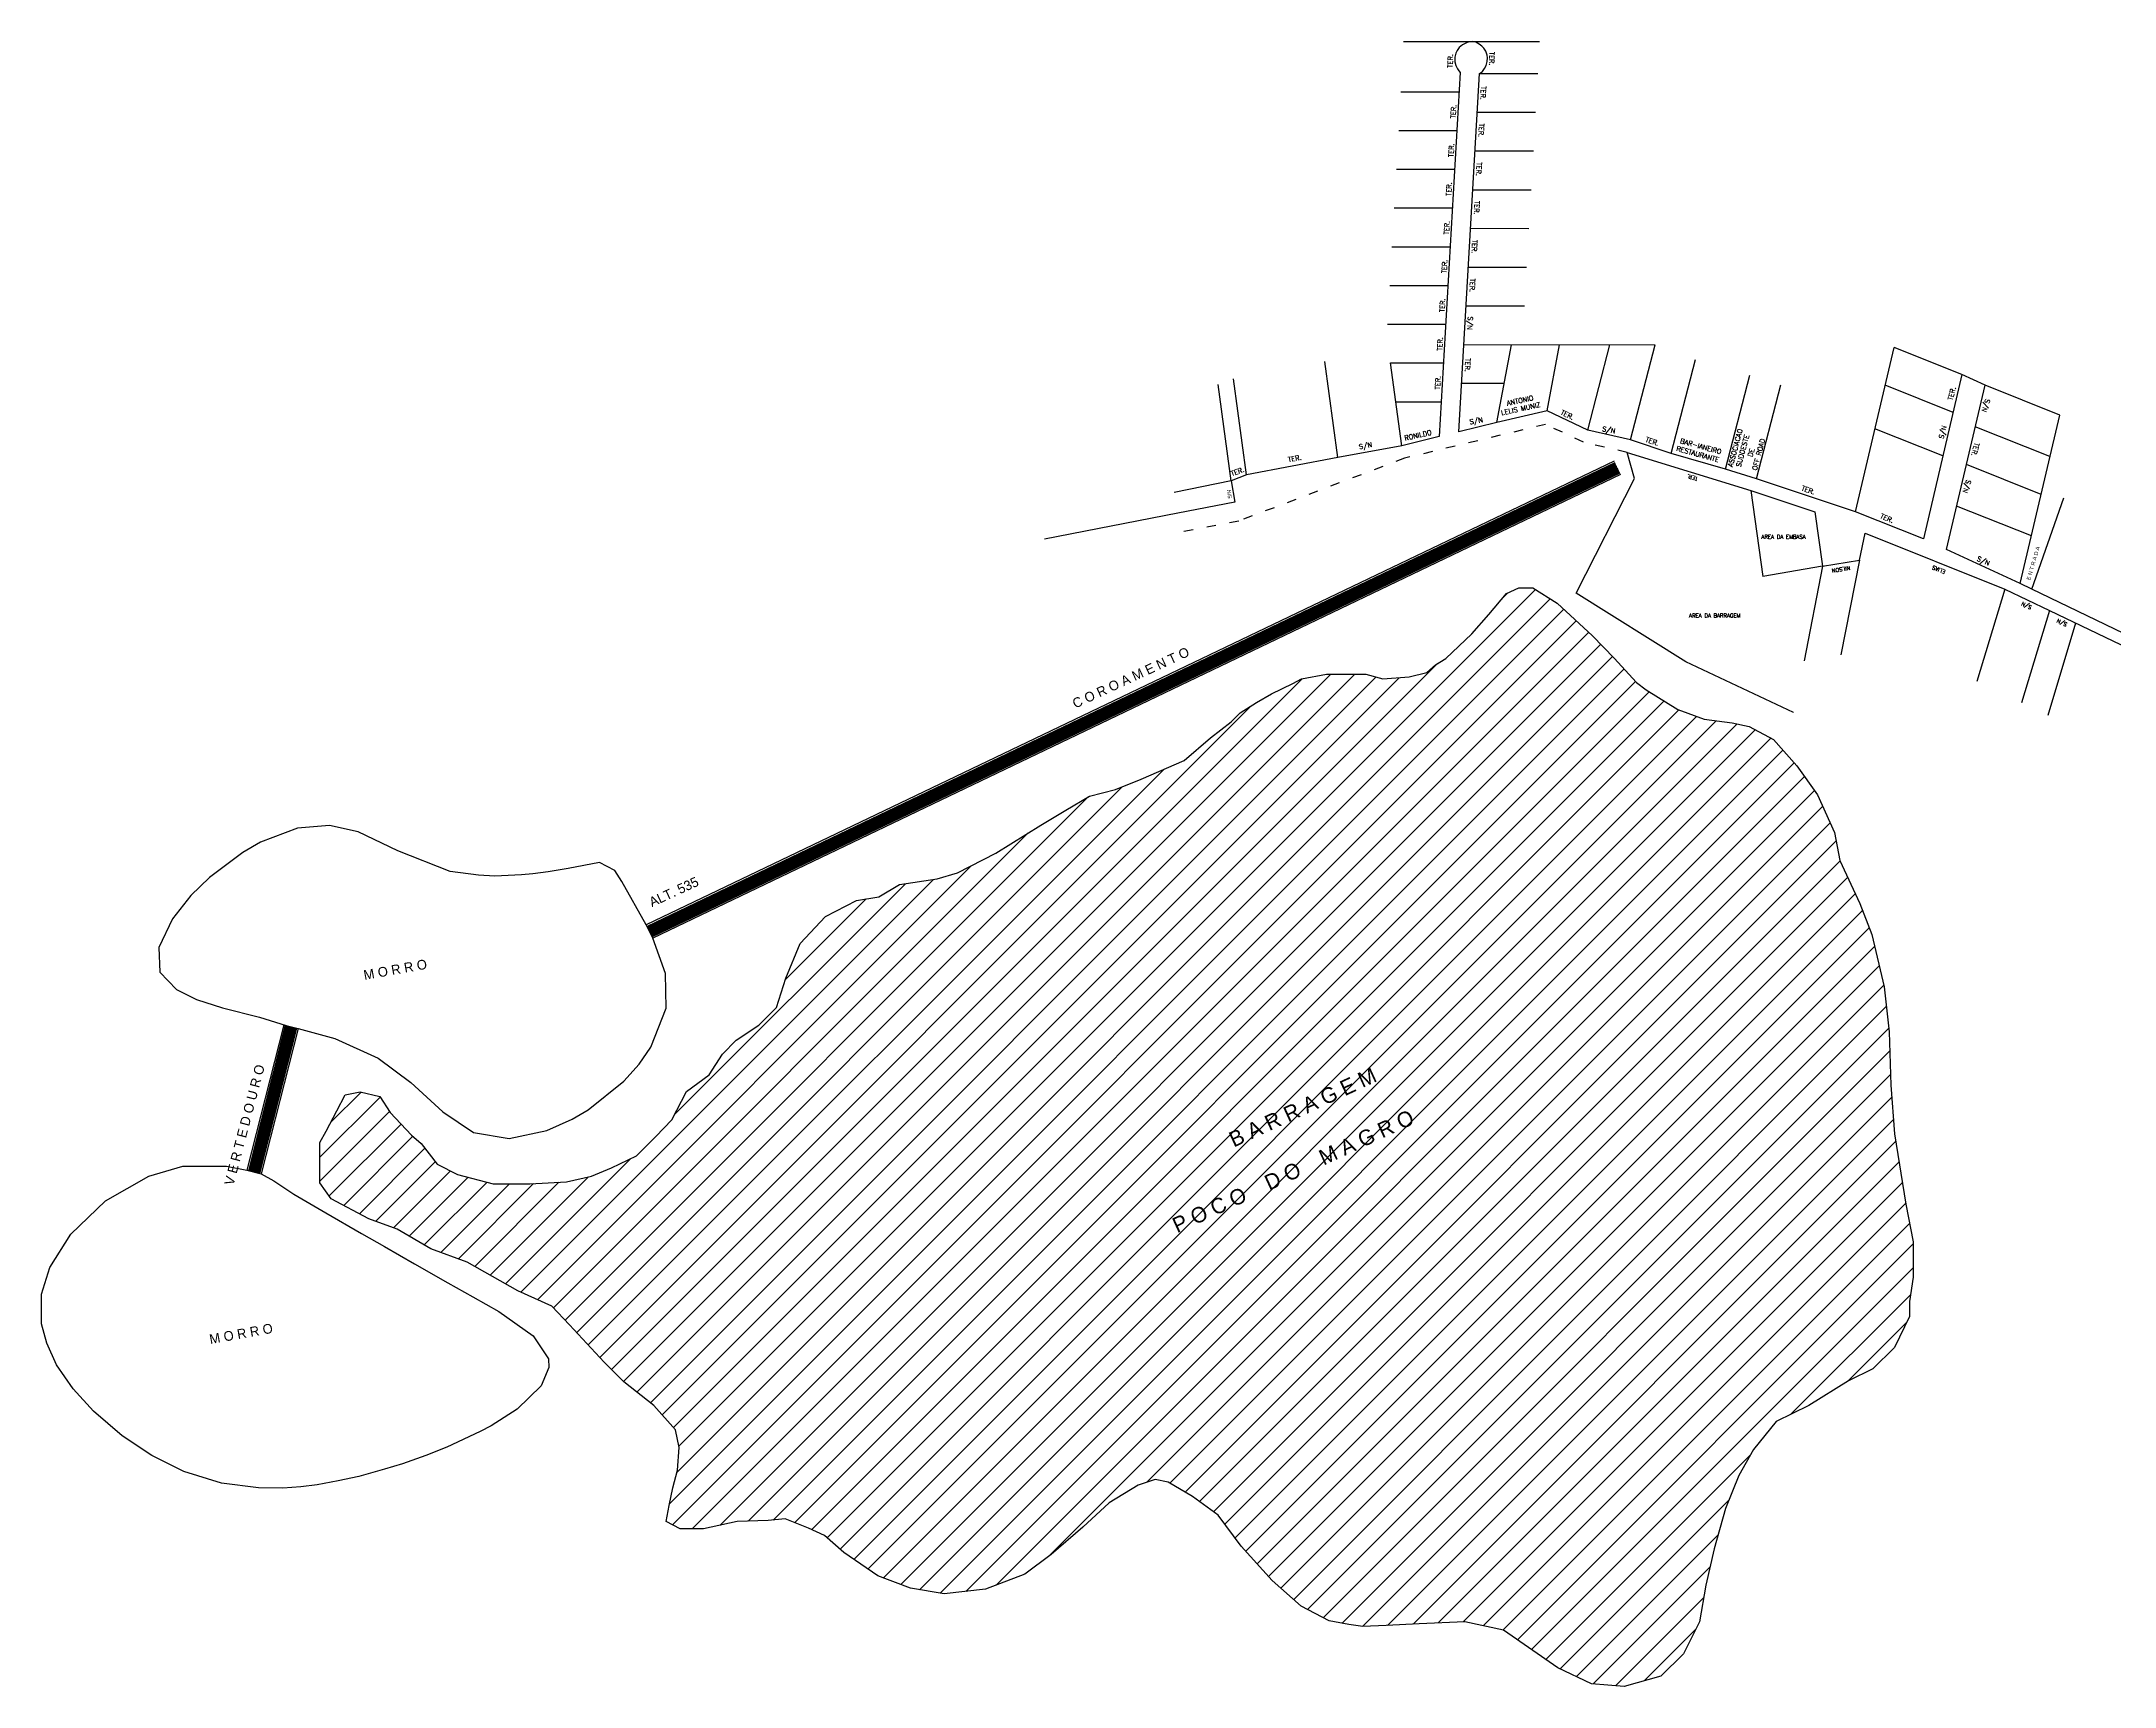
# Model space of a CAD drawing. Extents: x 714896 to 749292, y 8417558 to 8447149.
# Drawn here: x 735115 to 736183, y 8422311 to 8423159 of the extents above; entities that cross this region are included whole.
import ezdxf

# ---------------------------------------------------------------- set-up
doc = ezdxf.new("R2010")
doc.units = 0
doc.header["$MEASUREMENT"] = 0
doc.linetypes.add('ACAD_ISO03W100', pattern=[30, 12, -18])
for name, color, linetype in [('LOTE', 7, 'CONTINUOUS'), ('NUM-PORTA', 7, 'CONTINUOUS'), ('QUADRA', 6, 'CONTINUOUS'), ('REFERENCIA', 7, 'CONTINUOUS'), ('TEXTO', 7, 'CONTINUOUS')]:
    doc.layers.add(name, color=color, linetype=linetype)
doc.styles.add('ROMANS', font='ROMANS.SHX', dxfattribs={"height": 1.5})

msp = doc.modelspace()

# ---------------------------------------------------------------- hatches: boundary and pattern name
at = {"layer": 'REFERENCIA'}
h = msp.add_hatch(dxfattribs=at)
h.set_pattern_fill('ANSI31', color=4, scale=70, style=0)
h.set_pattern_definition([(45, (26.078, 35.344), (-6.187184335, 6.187184335), [])])
h.paths.add_polyline_path([(735586.8, 8422730.6), (735576.3, 8422727.5), (735556.9, 8422724.6), (735546.3, 8422718.3), (735534.7, 8422716.4), (735518.8, 8422708.2), (735505.7, 8422694.2), (735498.4, 8422676.3), (735493.6, 8422661.3), (735484.4, 8422652.2), (735472.8, 8422644.4), (735465.6, 8422637.2), (735458.8, 8422626.6), (735447.2, 8422617.9), (735439.5, 8422603.4), (735431.3, 8422594.7), (735421.4, 8422584.8), (735408.4, 8422578.6), (735398.2, 8422574.2), (735385.2, 8422571.3), (735366.3, 8422570.4), (735347.5, 8422570.4), (735329.1, 8422575.2), (735318.5, 8422580.5), (735310.3, 8422591.1), (735305.4, 8422595.5), (735294.3, 8422607.1), (735289, 8422615.3), (735278.9, 8422617.7), (735271.1, 8422616.2), (735266.8, 8422608), (735261.4, 8422597.4), (735258.1, 8422591.6), (735258.1, 8422582.9), (735258.1, 8422570.8), (735263.9, 8422562.6), (735283.4, 8422552.3), (735297.9, 8422547), (735315.3, 8422536.8), (735334.1, 8422530), (735360.2, 8422515.1), (735377.6, 8422507.3), (735386.8, 8422497.7), (735404.7, 8422478.4), (735414.8, 8422468.2), (735430.3, 8422456.1), (735441.4, 8422443.6), (735443.4, 8422434.4), (735442.4, 8422422.8), (735440, 8422413.6), (735438.1, 8422404.5), (735436.6, 8422396.3), (735443.9, 8422392.4), (735455.9, 8422392.4), (735473.3, 8422396.3), (735489.3, 8422396.7), (735498, 8422397.7), (735510.1, 8422392.9), (735518.3, 8422389), (735528.3, 8422380.3), (735545.7, 8422368.2), (735562.6, 8422361.9), (735580, 8422359), (735601.3, 8422361.4), (735621.6, 8422369.1), (735635.1, 8422379.3), (735651.5, 8422393.3), (735665.1, 8422405.9), (735680.1, 8422415), (735688.8, 8422417.9), (735695.5, 8422416.5), (735708.1, 8422409.2), (735721.2, 8422399.6), (735733.2, 8422383.6), (735749.2, 8422365.8), (735764, 8422352.7), (735778.5, 8422345), (735788.6, 8422343.1), (735795.9, 8422342.1), (735807.9, 8422342.6), (735824.9, 8422343.6), (735848.5, 8422344.5), (735868.4, 8422340.2), (735896.4, 8422320.9), (735913.8, 8422312.6), (735930.7, 8422311.2), (735949.6, 8422316.5), (735961.2, 8422328.1), (735969.4, 8422344.5), (735972.8, 8422363.4), (735977.1, 8422382.2), (735982.9, 8422403), (735989.7, 8422419.9), (735997.4, 8422433.4), (736009, 8422447.9), (736025.9, 8422456.1), (736046.3, 8422468.7), (736058.8, 8422474.9), (736070.1, 8422485.9), (736077.8, 8422501.9), (736077.8, 8422509.6), (736079.7, 8422522.2), (736079.7, 8422540.5), (736075.9, 8422559.8), (736070.1, 8422596.1), (736068.1, 8422621.2), (736067.2, 8422648.7), (736064.7, 8422671.9), (736058.4, 8422698.8), (736052.1, 8422714.8), (736041.9, 8422737), (736039, 8422751.5), (736030.3, 8422770.8), (736019.7, 8422785.8), (736007.6, 8422799.3), (735995, 8422806.1), (735986.3, 8422808), (735971.8, 8422809.9), (735958.3, 8422814.8), (735941.9, 8422824.9), (735937, 8422828.8), (735925.4, 8422841.3), (735914.3, 8422852.9), (735896.1, 8422869.7), (735883.6, 8422877.5), (735876.3, 8422877.5), (735870, 8422874.6), (735860.8, 8422863.9), (735852.1, 8422853.8), (735838.6, 8422841.2), (735833.3, 8422837.9), (735828.9, 8422834), (735819.7, 8422831.6), (735806.2, 8422830.6), (735797.5, 8422833), (735777.2, 8422833), (735764.2, 8422830.6), (735759.8, 8422828.2), (735748.7, 8422822.9), (735741, 8422818.5), (735732.7, 8422813.2), (735727.9, 8422808.4), (735717.3, 8422800.2), (735703.7, 8422788.6), (735681.5, 8422778.9), (735668.4, 8422773.6), (735654.9, 8422770.2), (735642.8, 8422763), (735629.8, 8422755.3), (735606.6, 8422740.8)])
h.paths.add_polyline_path([(735699.2, 8422542.2), (735896.5, 8422633.4), (735891.4, 8422644.3), (735694.1, 8422553.1)], flags=24)
h.paths.add_polyline_path([(735728.3, 8422586.4), (735838.5, 8422637.3), (735833.5, 8422648.2), (735723.3, 8422597.3)], flags=24)

# ---------------------------------------------------------------- linework, layer by layer
at = {"layer": 'LOTE', "color": 7}
for points in [[(735816.9, 8423159.2), (735852.4, 8423159.2)], [(735852.4, 8423159.2), (735887, 8423159.2)], [(735856.1, 8423142.7), (735886.1, 8423142.7)], [(735815.5, 8423133.3), (735845.5, 8423133.3)], [(735854.9, 8423122.8), (735884.9, 8423122.7)], [(735814.4, 8423113.3), (735844.4, 8423113.3)], [(735813.2, 8423093.3), (735843.2, 8423093.3)], [(735853.8, 8423102.8), (735883.8, 8423102.8)], [(735852.6, 8423082.8), (735882.6, 8423082.8)], [(735812.1, 8423073.4), (735842.1, 8423073.4)], [(735851.5, 8423062.9), (735881.5, 8423062.8)], [(735810.9, 8423053.4), (735840.9, 8423053.4)], [(735850.3, 8423042.9), (735880.3, 8423042.9)], [(735809.8, 8423033.4), (735839.8, 8423033.4)], [(735849.2, 8423022.9), (735879.2, 8423022.9)], [(735808.6, 8423013.5), (735838.6, 8423013.5)], [(735848, 8423003), (735946.6, 8423002.9)], [(735864.9, 8422962.8), (735872.5, 8423002.9)], [(735890.9, 8422968.8), (735897.3, 8423002.9)], [(735911.9, 8422958.8), (735923.3, 8423002.9)], [(735933.9, 8422953.8), (735946.6, 8423002.9)], [(736049.9, 8422916.8), (736069.8, 8423001.5)], [(736104.8, 8422987.5), (736069.8, 8423001.5)], [(735735.9, 8422935.8), (735729.2, 8422985.3)], [(735782.9, 8422944.8), (735776.2, 8422994.3)], [(735810.1, 8422993.5), (735837.5, 8422993.5)], [(735815.9, 8422950.8), (735810.1, 8422993.5)], [(735954.9, 8422946.8), (735967.4, 8422995.2)], [(735982.9, 8422938.8), (735995.4, 8422987.2)], [(735727.9, 8422932.8), (735721.2, 8422982.3)], [(735846.9, 8422983), (735868.7, 8422983)], [(735998.9, 8422933.8), (736011.4, 8422982.2)], [(736100.2, 8422968), (736065.2, 8422982)], [(736155.3, 8422966.6), (736116.7, 8422982)], [(735812.8, 8422973.5), (735836.3, 8422973.5)], [(736134.9, 8422879.8), (736155.3, 8422966.6)], [(736094.9, 8422945.6), (736059.9, 8422959.6)], [(736150.2, 8422945.2), (736111.7, 8422960.6)], [(735727.9, 8422932.8), (735698.5, 8422926.7)], [(736145.7, 8422925.7), (736107.1, 8422941.1)], [(735995.9, 8422927.8), (736002.2, 8422883.4)], [(736140.9, 8422876.8), (736157.4, 8422924)], [(736140.6, 8422904.3), (736102, 8422919.7)], [(736051.9, 8422891.8), (736042.4, 8422843)], [(736032.9, 8422888.8), (736002.2, 8422883.4)], [(736032.9, 8422888.8), (736023.4, 8422840)], [(736126.9, 8422876.8), (736112.5, 8422829.2)], [(736149.9, 8422865.8), (736135.5, 8422818.2)], [(736163.4, 8422859.3), (736149.1, 8422811.8)]]:
    msp.add_lwpolyline(points, dxfattribs=at)
at = {"layer": 'LOTE', "linetype": 'ACAD_ISO03W100', "ltscale": 0.4}
msp.add_lwpolyline([(735932.1, 8422947.4), (735909.6, 8422952.6), (735890.1, 8422961.8), (735817.4, 8422944.4), (735731.9, 8422912), (735702.5, 8422906.3)], dxfattribs=at)
at = {"layer": 'QUADRA'}
msp.add_lwpolyline([(736273.9, 8422812.8), (736140.9, 8422876.8), (736134.9, 8422879.8), (736096.8, 8422897.3), (736116.7, 8422982), (736104.8, 8422987.5), (736084.9, 8422902.8), (736084.9, 8422902.8), (736049.9, 8422916.8), (735998.9, 8422933.8), (735982.9, 8422938.8), (735954.9, 8422946.8), (735933.9, 8422953.8), (735911.9, 8422958.8), (735890.9, 8422968.8), (735864.9, 8422962.8), (735845.4, 8422958), (735856.1, 8423142.7), (735857.5, 8423143.8), (735858.6, 8423145.3), (735859.4, 8423146.8), (735860, 8423148.9), (735860.1, 8423150.8), (735859.9, 8423152.2), (735859.3, 8423154.2), (735858.2, 8423155.8), (735857.3, 8423156.8), (735855.9, 8423157.9), (735854.1, 8423158.8), (735852.4, 8423159.2), (735850.5, 8423159), (735848.9, 8423158.4), (735847.3, 8423157.5), (735845.6, 8423156.1), (735844.5, 8423154.6), (735843.8, 8423153.2), (735843.3, 8423151.1), (735843.3, 8423148.7), (735843.8, 8423146.8), (735844.6, 8423145.1), (735845.4, 8423144), (735846.1, 8423143.2), (735835.3, 8422955.6), (735815.9, 8422950.8), (735782.9, 8422944.8), (735735.9, 8422935.8), (735727.9, 8422932.8), (735729.9, 8422921.8), (735700.4, 8422916.1), (735631.7, 8422902.7)], dxfattribs=at)
at = {"layer": 'QUADRA', "linetype": 'CONTINUOUS'}
msp.add_lwpolyline([(736017.9, 8422813.3), (736017.9, 8422813.3), (735962.4, 8422839.4), (735905.8, 8422874.8), (735935.9, 8422933.9), (735932.1, 8422947.4), (735995.9, 8422927.8), (736028.9, 8422916.8), (736032.9, 8422888.8), (736051.9, 8422891.8), (736054.9, 8422905.8), (736126.9, 8422876.8), (736149.9, 8422865.8), (736240.1, 8422822.8), (736276.9, 8422804.8), (736276.9, 8422804.8), (736325.9, 8422779.7), (736341, 8422772), (736385, 8422757), (736419.4, 8422747.9), (736467.3, 8422734.1), (736478, 8422731), (736502, 8422678), (736515.2, 8422637.3)], dxfattribs=at)
at = {"layer": 'REFERENCIA'}
for points in [[(735925.4, 8422942.8), (735426.4, 8422703.8)], [(735925.8, 8422942), (735426.8, 8422703)], [(735926, 8422941.6), (735427, 8422702.6)], [(735926.2, 8422941.1), (735427.2, 8422702.1)], [(735926.4, 8422940.7), (735427.4, 8422701.7)], [(735926.6, 8422940.2), (735427.6, 8422701.2)], [(735926.9, 8422939.8), (735427.9, 8422700.8)], [(735927.1, 8422939.3), (735428.1, 8422700.3)], [(735927.3, 8422938.9), (735428.3, 8422699.9)], [(735927.5, 8422938.4), (735428.5, 8422699.4)], [(735927.7, 8422938), (735428.7, 8422699)], [(735927.9, 8422937.5), (735428.9, 8422698.5)], [(735928.2, 8422937.1), (735429.2, 8422698.1)], [(735928.4, 8422936.6), (735429.4, 8422697.6)], [(735928.7, 8422935.9), (735429.7, 8422696.9)], [(735239.4, 8422652.3), (735220.4, 8422577.3)], [(735240.2, 8422652.1), (735221.2, 8422577.1)], [(735240.7, 8422652), (735221.7, 8422577)], [(735241.1, 8422651.8), (735222.1, 8422576.8)], [(735241.6, 8422651.7), (735222.6, 8422576.7)], [(735242.1, 8422651.6), (735223.1, 8422576.6)], [(735242.6, 8422651.5), (735223.6, 8422576.5)], [(735243.1, 8422651.3), (735224.1, 8422576.3)], [(735243.6, 8422651.2), (735224.6, 8422576.2)], [(735244, 8422651.1), (735225, 8422576.1)], [(735244.5, 8422651), (735225.5, 8422576)], [(735245, 8422650.9), (735226, 8422575.9)], [(735245.5, 8422650.7), (735226.5, 8422575.7)], [(735246, 8422650.6), (735227, 8422575.6)], [(735246.8, 8422650.4), (735227.8, 8422575.4)]]:
    msp.add_lwpolyline(points, dxfattribs=at)
for points in [[(735586.8, 8422730.6), (735606.6, 8422740.8), (735629.8, 8422755.3), (735642.8, 8422763), (735654.9, 8422770.2), (735668.4, 8422773.6), (735681.5, 8422778.9), (735703.7, 8422788.6), (735717.3, 8422800.2), (735727.9, 8422808.4), (735732.7, 8422813.2), (735741, 8422818.5), (735748.7, 8422822.9), (735759.8, 8422828.2), (735764.2, 8422830.6), (735777.2, 8422833), (735797.5, 8422833), (735806.2, 8422830.6), (735819.7, 8422831.6), (735828.9, 8422834), (735833.3, 8422837.9), (735838.6, 8422841.2), (735852.1, 8422853.8), (735860.8, 8422863.9), (735870, 8422874.6), (735876.3, 8422877.5), (735883.6, 8422877.5), (735896.1, 8422869.7), (735914.3, 8422852.9), (735925.4, 8422841.3), (735937, 8422828.8), (735941.9, 8422824.9), (735958.3, 8422814.8), (735971.8, 8422809.9), (735986.3, 8422808), (735995, 8422806.1), (736007.6, 8422799.3), (736019.7, 8422785.8), (736030.3, 8422770.8), (736039, 8422751.5), (736041.9, 8422737), (736052.1, 8422714.8), (736058.4, 8422698.8), (736064.7, 8422671.9), (736067.2, 8422648.7), (736068.1, 8422621.2), (736070.1, 8422596.1), (736075.9, 8422559.8), (736079.7, 8422540.5), (736079.7, 8422522.2), (736077.8, 8422509.6), (736077.8, 8422501.9), (736070.1, 8422485.9), (736058.8, 8422474.9), (736046.3, 8422468.7), (736025.9, 8422456.1), (736009, 8422447.9), (735997.4, 8422433.4), (735989.7, 8422419.9), (735982.9, 8422403), (735977.1, 8422382.2), (735972.8, 8422363.4), (735969.4, 8422344.5), (735961.2, 8422328.1), (735949.6, 8422316.5), (735930.7, 8422311.2), (735913.8, 8422312.6), (735896.4, 8422320.9), (735868.4, 8422340.2), (735848.5, 8422344.5), (735824.9, 8422343.6), (735807.9, 8422342.6), (735795.9, 8422342.1), (735788.6, 8422343.1), (735778.5, 8422345), (735764, 8422352.7), (735749.2, 8422365.8), (735733.2, 8422383.6), (735721.2, 8422399.6), (735708.1, 8422409.2), (735695.5, 8422416.5), (735688.8, 8422417.9), (735680.1, 8422415), (735665.1, 8422405.9), (735651.5, 8422393.3), (735635.1, 8422379.3), (735621.6, 8422369.1), (735601.3, 8422361.4), (735580, 8422359), (735562.6, 8422361.9), (735545.7, 8422368.2), (735528.3, 8422380.3), (735518.3, 8422389), (735510.1, 8422392.9), (735498, 8422397.7), (735489.3, 8422396.7), (735473.3, 8422396.3), (735455.9, 8422392.4), (735443.9, 8422392.4), (735436.6, 8422396.3), (735438.1, 8422404.5), (735440, 8422413.6), (735442.4, 8422422.8), (735443.4, 8422434.4), (735441.4, 8422443.6), (735430.3, 8422456.1), (735414.8, 8422468.2), (735404.7, 8422478.4), (735386.8, 8422497.7), (735377.6, 8422507.3), (735360.2, 8422515.1), (735334.1, 8422530), (735315.3, 8422536.8), (735297.9, 8422547), (735283.4, 8422552.3), (735263.9, 8422562.6), (735258.1, 8422570.8), (735258.1, 8422582.9), (735258.1, 8422591.6), (735261.4, 8422597.4), (735266.8, 8422608), (735271.1, 8422616.2), (735278.9, 8422617.7), (735289, 8422615.3), (735294.3, 8422607.1), (735305.4, 8422595.5), (735310.3, 8422591.1), (735318.5, 8422580.5), (735329.1, 8422575.2), (735347.5, 8422570.4), (735366.3, 8422570.4), (735385.2, 8422571.3), (735398.2, 8422574.2), (735408.4, 8422578.6), (735421.4, 8422584.8), (735431.3, 8422594.7), (735439.5, 8422603.4), (735447.2, 8422617.9), (735458.8, 8422626.6), (735465.6, 8422637.2), (735472.8, 8422644.4), (735484.4, 8422652.2), (735493.6, 8422661.3), (735498.4, 8422676.3), (735505.7, 8422694.2), (735518.8, 8422708.2), (735534.7, 8422716.4), (735546.3, 8422718.3), (735556.9, 8422724.6), (735576.3, 8422727.5), (735586.8, 8422730.6)], [(735325.2, 8422731.4), (735298.3, 8422742), (735277.9, 8422751.7), (735263, 8422755.1), (735246.5, 8422753.6), (735227.4, 8422746.4), (735218.3, 8422741.2), (735201.1, 8422728.3), (735191.6, 8422719), (735182.1, 8422706.9), (735175.1, 8422692.2), (735175.6, 8422679.5), (735184.1, 8422670.5), (735194.4, 8422665.4), (735207.8, 8422661.1), (735226.9, 8422656.2), (735240.7, 8422652), (735246.8, 8422650.4), (735265.8, 8422645.3), (735288.2, 8422635.1), (735304.9, 8422622.5), (735321.4, 8422607.4), (735337.3, 8422596.8), (735355.6, 8422593.7), (735375.1, 8422597.8), (735388.2, 8422603.6), (735396.5, 8422608.5), (735414.8, 8422623.2), (735422.7, 8422632), (735428.8, 8422640.8), (735436.6, 8422660.8), (735436.3, 8422678.7), (735429.7, 8422696.9), (735426.4, 8422703.8), (735413.8, 8422726.2), (735410.1, 8422731.9), (735402.3, 8422735.9), (735386.1, 8422732.9), (735375.8, 8422731.2), (735367.8, 8422730.2), (735362.1, 8422729.6), (735348.3, 8422729), (735339.9, 8422729.4), (735325.2, 8422731.4)], [(735238.9, 8422413.5), (735226.4, 8422413.6), (735207.3, 8422416.1), (735187.9, 8422422.1), (735171.4, 8422430.3), (735156.1, 8422440.5), (735141.3, 8422453.1), (735130.8, 8422464.6), (735122.3, 8422477), (735117.2, 8422488.2), (735114.5, 8422498.2), (735114.5, 8422513.4), (735118.8, 8422527.2), (735129.6, 8422544.3), (735147.6, 8422561.5), (735169.9, 8422574.3), (735187.4, 8422579.5), (735209.9, 8422579.5), (735220.4, 8422577.3), (735227.8, 8422575.4), (735234.4, 8422571.9), (735244.7, 8422565), (735261.2, 8422555.4), (735279.6, 8422544.7), (735291.4, 8422538), (735306.9, 8422529.1), (735324, 8422519.3), (735337, 8422512), (735350.3, 8422504.5), (735368.1, 8422492), (735375.9, 8422480.2), (735376.2, 8422475.7), (735372.2, 8422466.2), (735359.8, 8422454.2), (735346.4, 8422445.6), (735340.8, 8422442.6), (735323.6, 8422434.6), (735312.7, 8422430.3), (735300.6, 8422426), (735291.4, 8422423.2), (735278.1, 8422419.5), (735267.5, 8422417.2), (735256.6, 8422415.2), (735248.3, 8422414.2), (735238.9, 8422413.5)]]:
    msp.add_lwpolyline(points, close=True, dxfattribs=at)

# ---------------------------------------------------------------- texts
at = {"layer": 'NUM-PORTA', "color": 7, "style": 'ROMANS'}
for height, rotation, p in [(2.5, 266.5989, (735850.1, 8423017.5)), (2.5, 252.3104, (736117, 8422975.2)), (2.5, 10.3997, (735851.2, 8422961.8)), (2.5, 348.8771, (735919.1, 8422958.4)), (2.5, 75.2088, (736095.2, 8422954.2)), (2.5, 10.3997, (735794.1, 8422949)), (2.5, 252.3104, (736107.2, 8422933.5)), (2.5, 335.8587, (736112.2, 8422891.7)), (2, 155.7991, (736141, 8422868.2)), (2, 155.7991, (736159.3, 8422859.4))]:
    msp.add_text('S/N', height=height, rotation=rotation, dxfattribs=at).set_placement(p)
at = {"layer": 'NUM-PORTA', "color": 0}
msp.add_text('S/N', height=2, rotation=98.8372, dxfattribs=at).set_placement((735728.4, 8422923.7))
at = {"layer": 'TEXTO', "color": 7, "style": 'ROMANS'}
for s, height, rotation, p in [('TER.', 2.5, 88.3915, (735842.1, 8423145.6)), ('TER.', 2.5, 268.593, (735861.2, 8423153.9)), ('TER.', 2.5, 266.5989, (735856.9, 8423136.2)), ('TER.', 2.5, 86.5989, (735843.6, 8423119.5)), ('TER.', 2.5, 266.5989, (735855.9, 8423117)), ('TER.', 2.5, 86.5989, (735842.5, 8423099.5)), ('TER.', 2.5, 266.5989, (735854.7, 8423097)), ('TER.', 2.5, 86.5989, (735841.3, 8423079.5)), ('TER.', 2.5, 266.5989, (735853.6, 8423077.1)), ('TER.', 2.5, 86.5989, (735840.2, 8423059.6)), ('TER.', 2.5, 266.5989, (735852.4, 8423057.1)), ('TER.', 2.5, 86.5989, (735839, 8423039.6)), ('TER.', 2.5, 266.5989, (735851.3, 8423037.1)), ('TER.', 2.5, 86.5989, (735837.9, 8423019.6)), ('TER.', 2.5, 86.5989, (735836.7, 8422999.7)), ('TER.', 2.5, 86.5989, (735835.6, 8422979.7)), ('TER.', 2.5, 266.5989, (735848.9, 8422996)), ('ANTONIO', 2.5, 12.3128, (735870.4, 8422971.4)), ('TER.', 2.5, 75.2088, (736099.9, 8422974)), ('LELIS MUNIZ', 2.5, 12.3128, (735867.5, 8422966.5)), ('TER.', 2.5, 334.8475, (735897.6, 8422967.1)), ('RONILDO', 2.5, 12.3128, (735817.6, 8422953.5)), ('TER.', 2.5, 341.2223, (735941.4, 8422953)), ('BAR-IANEIRO', 2.5, 344.5705, (735959.3, 8422952.2)), ('ASSOCIACAO ', 2.5, 74.9148, (735986.5, 8422939.7)), ('SUDOESTE ', 2.5, 74.9148, (735990.7, 8422939.7)), ('OFF ROAD', 2.5, 74.9148, (735999, 8422937.9)), ('TER.', 2.5, 10.056, (735757.5, 8422942.4)), ('RESTAURANTE', 2.5, 344.5705, (735957.3, 8422948.3)), (' DE ', 2.5, 74.9148, (735996.3, 8422943.2)), ('TER.', 2.5, 255.2088, (736111.4, 8422952.6)), ('TER.', 2.5, 20.3628, (735728.4, 8422935.1)), ('TER.', 2, 163.2888, (735968.8, 8422934.6)), ('TER.', 2.5, 341.2223, (736021.8, 8422927.9)), ('TER.', 2.5, 337.6854, (736062.4, 8422913.6)), ('NILSON', 2, 189.0038, (736047, 8422888.8)), ('ELIAS', 2, 158.8676, (736096.5, 8422886.6))]:
    msp.add_text(s, height=height, rotation=rotation, dxfattribs=at).set_placement(p)
for s, p in [('AREA DA EMBASA', (736001.4, 8422902.9)), ('AREA DA BARRAGEM', (735964.1, 8422862.3))]:
    msp.add_text(s, height=2, dxfattribs=at).set_placement(p)
at = {"layer": 'TEXTO', "color": 0}
msp.add_text('E N T R A D A', height=2, rotation=73.5604, dxfattribs=at).set_placement((736140, 8422881.4))
at = {"layer": 'TEXTO'}
for s, height, rotation, p in [('C O R O A M E N T O', 5, 24.8036, (735647.6, 8422815.3)), ('ALT. 535', 5, 24.8036, (735429.3, 8422712.9)), ('M O R R O', 5, 10.2077, (735281.1, 8422675.4)), ('V E R T E D O U R O', 5, 75.286, (735213.5, 8422569.2)), ('B A R R A G E M ', 8, 24.8036, (735729.3, 8422589)), ('P O C O    D O    M A G R O', 8, 24.8036, (735700.1, 8422544.8)), ('M O R R O', 5, 10.2077, (735201.6, 8422487.7))]:
    msp.add_text(s, height=height, rotation=rotation, dxfattribs=at).set_placement(p)

doc.saveas('drawing.dxf')
